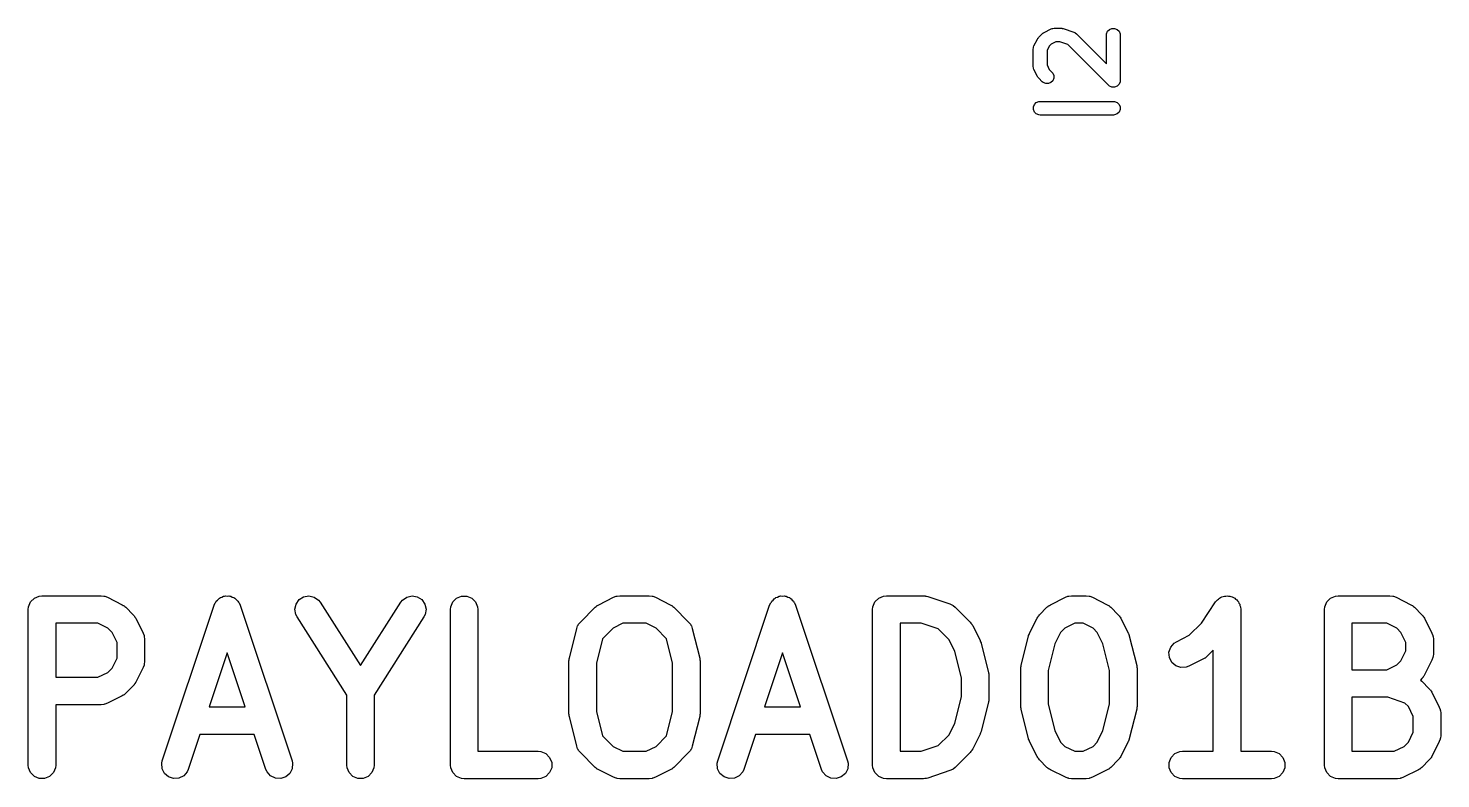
# Model space of a CAD drawing. Extents: x 0.39 to 2.95, y 0.26 to 2.19.
# Drawn here: x 1.649 to 2.257, y 1.461 to 1.784 of the extents above; entities that cross this region are included whole.
import ezdxf

# ---------------------------------------------------------------- set-up
doc = ezdxf.new("R2010")
doc.units = 0
doc.header["$MEASUREMENT"] = 0
doc.layers.add('BLACK', color=7, linetype='CONTINUOUS')

msp = doc.modelspace()

# ---------------------------------------------------------------- linework, layer by layer
at = {"layer": 'BLACK', "linetype": 'CONTINUOUS'}
for p, q in [((2.08375, 1.77997), (2.08525, 1.78147)), ((2.08525, 1.78147), (2.08548, 1.78165)), ((2.08548, 1.78165), (2.08553, 1.78171)), ((2.08553, 1.78171), (2.08562, 1.78177)), ((2.08562, 1.78177), (2.0857, 1.78184)), ((2.0857, 1.78184), (2.08577, 1.78187)), ((2.08577, 1.78187), (2.08602, 1.78202)), ((2.08602, 1.78202), (2.08902, 1.78352)), ((2.08902, 1.78352), (2.08956, 1.78373)), ((2.08956, 1.78373), (2.08967, 1.78374)), ((2.08967, 1.78374), (2.08977, 1.78378)), ((2.08977, 1.78378), (2.09034, 1.78383)), ((2.09034, 1.78383), (2.09334, 1.78383)), ((2.09334, 1.78383), (2.09363, 1.7838)), ((2.09363, 1.7838), (2.09371, 1.78381)), ((2.09371, 1.78381), (2.09381, 1.78379)), ((2.09381, 1.78379), (2.09392, 1.78378)), ((2.09392, 1.78378), (2.09399, 1.78375)), ((2.09399, 1.78375), (2.09427, 1.78368)), ((2.09427, 1.78368), (2.09877, 1.78218)), ((2.09877, 1.78218), (2.0993, 1.78195)), ((2.0993, 1.78195), (2.09938, 1.78188)), ((2.09938, 1.78188), (2.09948, 1.78184)), ((2.09948, 1.78184), (2.09993, 1.78147)), ((2.09993, 1.78147), (2.11289, 1.76851)), ((2.11289, 1.78088), (2.11294, 1.78146)), ((2.11289, 1.76851), (2.11289, 1.78088)), ((2.11294, 1.78146), (2.11338, 1.78252)), ((2.11338, 1.78252), (2.1142, 1.78334)), ((2.1142, 1.78334), (2.11526, 1.78378)), ((2.11526, 1.78378), (2.11641, 1.78378)), ((2.11641, 1.78378), (2.11748, 1.78334)), ((2.11748, 1.78334), (2.11829, 1.78252)), ((2.11829, 1.78252), (2.11873, 1.78146)), ((2.11873, 1.78146), (2.11879, 1.78088)), ((2.11879, 1.78088), (2.11879, 1.76138)), ((2.08139, 1.77488), (2.08145, 1.77546)), ((2.08139, 1.76738), (2.08139, 1.77488)), ((2.08145, 1.77546), (2.08149, 1.77556)), ((2.08149, 1.77566), (2.0817, 1.7762)), ((2.08149, 1.77556), (2.08149, 1.77566)), ((2.0817, 1.7762), (2.0832, 1.7792)), ((2.0832, 1.7792), (2.08336, 1.77945)), ((2.08336, 1.77945), (2.08339, 1.77952)), ((2.08339, 1.77952), (2.08345, 1.7796)), ((2.08345, 1.7796), (2.08351, 1.77969)), ((2.08351, 1.77969), (2.08357, 1.77974)), ((2.08357, 1.77974), (2.08375, 1.77997)), ((2.08827, 1.77613), (2.0873, 1.77418)), ((2.08909, 1.77695), (2.08827, 1.77613)), ((2.09104, 1.77793), (2.08909, 1.77695)), ((2.09286, 1.77793), (2.09104, 1.77793)), ((2.09625, 1.7768), (2.09286, 1.77793)), ((2.11375, 1.75929), (2.09625, 1.7768)), ((2.0873, 1.77418), (2.0873, 1.76808)), ((2.08145, 1.76681), (2.08139, 1.76738)), ((2.08149, 1.76671), (2.08145, 1.76681)), ((2.08149, 1.7666), (2.08149, 1.76671)), ((2.0817, 1.76606), (2.08149, 1.7666)), ((2.0832, 1.76306), (2.0817, 1.76606)), ((2.08336, 1.76281), (2.0832, 1.76306)), ((2.08339, 1.76274), (2.08336, 1.76281)), ((2.08345, 1.76266), (2.08339, 1.76274)), ((2.08351, 1.76257), (2.08345, 1.76266)), ((2.0873, 1.76808), (2.08827, 1.76613)), ((2.08827, 1.76613), (2.08943, 1.76497)), ((2.08943, 1.76497), (2.0898, 1.76452)), ((2.0898, 1.76452), (2.09024, 1.76346)), ((2.09024, 1.76346), (2.09024, 1.76231)), ((2.08357, 1.76252), (2.08351, 1.76257)), ((2.08375, 1.76229), (2.08357, 1.76252)), ((2.08525, 1.76079), (2.08375, 1.76229)), ((2.0857, 1.76043), (2.08525, 1.76079)), ((2.08677, 1.75999), (2.0857, 1.76043)), ((2.08792, 1.75999), (2.08677, 1.75999)), ((2.08898, 1.76043), (2.08792, 1.75999)), ((2.0898, 1.76124), (2.08898, 1.76043)), ((2.09024, 1.76231), (2.0898, 1.76124)), ((2.1142, 1.75893), (2.11375, 1.75929)), ((2.11495, 1.75862), (2.1142, 1.75893)), ((2.11526, 1.75849), (2.11495, 1.75862)), ((2.11641, 1.75849), (2.11526, 1.75849)), ((2.11526, 1.75849), (2.11526, 1.75849)), ((2.11748, 1.75893), (2.11641, 1.75849)), ((2.11829, 1.75974), (2.11748, 1.75893)), ((2.11873, 1.76081), (2.11829, 1.75974)), ((2.11879, 1.76138), (2.11873, 1.76081)), ((2.08145, 1.74996), (2.08189, 1.75102)), ((2.08189, 1.75102), (2.0827, 1.75184)), ((2.0827, 1.75184), (2.08377, 1.75228)), ((2.08377, 1.75228), (2.08434, 1.75234)), ((2.08434, 1.75234), (2.11584, 1.75234)), ((2.11584, 1.75234), (2.11641, 1.75228)), ((2.11641, 1.75228), (2.11748, 1.75184)), ((2.11748, 1.75184), (2.11829, 1.75102)), ((2.11829, 1.75102), (2.11873, 1.74996)), ((2.08145, 1.74881), (2.08145, 1.74996)), ((2.08189, 1.74774), (2.08145, 1.74881)), ((2.0827, 1.74693), (2.08189, 1.74774)), ((2.08377, 1.74649), (2.0827, 1.74693)), ((2.08434, 1.74643), (2.08377, 1.74649)), ((2.11584, 1.74643), (2.08434, 1.74643)), ((2.11641, 1.74649), (2.11584, 1.74643)), ((2.11748, 1.74693), (2.11641, 1.74649)), ((2.11829, 1.74774), (2.11748, 1.74693)), ((2.11873, 1.74881), (2.11829, 1.74774)), ((2.11873, 1.74996), (2.11873, 1.74881)), ((1.64992, 1.53686), (1.65155, 1.53849)), ((1.65155, 1.53849), (1.65368, 1.53937)), ((1.65368, 1.53937), (1.65483, 1.53949)), ((1.65483, 1.53949), (1.68033, 1.53949)), ((1.68033, 1.53949), (1.68148, 1.53937)), ((1.68148, 1.53937), (1.68168, 1.53929)), ((1.68168, 1.53929), (1.68189, 1.53928)), ((1.68189, 1.53928), (1.68297, 1.53886)), ((1.68297, 1.53886), (1.68934, 1.53568)), ((1.7304, 1.53769), (1.73089, 1.53825)), ((1.73089, 1.53825), (1.73127, 1.53843)), ((1.73127, 1.53843), (1.73158, 1.53871)), ((1.73158, 1.53871), (1.73229, 1.53895)), ((1.73229, 1.53895), (1.73295, 1.53928)), ((1.73295, 1.53928), (1.73337, 1.53931)), ((1.73337, 1.53931), (1.73377, 1.53944)), ((1.73377, 1.53944), (1.73451, 1.53939)), ((1.73451, 1.53939), (1.73525, 1.53944)), ((1.73525, 1.53944), (1.73565, 1.53931)), ((1.73565, 1.53931), (1.73607, 1.53928)), ((1.73607, 1.53928), (1.73673, 1.53895)), ((1.73673, 1.53895), (1.73743, 1.53871)), ((1.73743, 1.53871), (1.73775, 1.53843)), ((1.73775, 1.53843), (1.73813, 1.53825)), ((1.73813, 1.53825), (1.73862, 1.53769)), ((1.76416, 1.53596), (1.76549, 1.53785)), ((1.76549, 1.53785), (1.76743, 1.53909)), ((1.76743, 1.53909), (1.7697, 1.53948)), ((1.7697, 1.53948), (1.77195, 1.53898)), ((1.77195, 1.53898), (1.77384, 1.53766)), ((1.80992, 1.53766), (1.81181, 1.53898)), ((1.81181, 1.53898), (1.81406, 1.53948)), ((1.81406, 1.53948), (1.81632, 1.53909)), ((1.81632, 1.53909), (1.81827, 1.53785)), ((1.81827, 1.53785), (1.81959, 1.53596)), ((1.83159, 1.53686), (1.83322, 1.53849)), ((1.83322, 1.53849), (1.83534, 1.53937)), ((1.83534, 1.53937), (1.83765, 1.53937)), ((1.83765, 1.53937), (1.83978, 1.53849)), ((1.83978, 1.53849), (1.84141, 1.53686)), ((1.89441, 1.53568), (1.90078, 1.53886)), ((1.90078, 1.53886), (1.90187, 1.53928)), ((1.90187, 1.53928), (1.90208, 1.53929)), ((1.90208, 1.53929), (1.90227, 1.53937)), ((1.90227, 1.53937), (1.90343, 1.53949)), ((1.90343, 1.53949), (1.91617, 1.53949)), ((1.91617, 1.53949), (1.91733, 1.53937)), ((1.91733, 1.53937), (1.91752, 1.53929)), ((1.91752, 1.53929), (1.91773, 1.53928)), ((1.91773, 1.53928), (1.91882, 1.53886)), ((1.91882, 1.53886), (1.92519, 1.53568)), ((1.96944, 1.53769), (1.96992, 1.53825)), ((1.96992, 1.53825), (1.9703, 1.53843)), ((1.9703, 1.53843), (1.97062, 1.53871)), ((1.97062, 1.53871), (1.97132, 1.53895)), ((1.97132, 1.53895), (1.97198, 1.53928)), ((1.97198, 1.53928), (1.9724, 1.53931)), ((1.9724, 1.53931), (1.9728, 1.53944)), ((1.9728, 1.53944), (1.97354, 1.53939)), ((1.97354, 1.53939), (1.97428, 1.53944)), ((1.97428, 1.53944), (1.97468, 1.53931)), ((1.97468, 1.53931), (1.9751, 1.53928)), ((1.9751, 1.53928), (1.97576, 1.53895)), ((1.97576, 1.53895), (1.97647, 1.53871)), ((1.97647, 1.53871), (1.97679, 1.53843)), ((1.97679, 1.53843), (1.97716, 1.53825)), ((1.97716, 1.53825), (1.97765, 1.53769)), ((2.01325, 1.53686), (2.01488, 1.53849)), ((2.01488, 1.53849), (2.01701, 1.53937)), ((2.01701, 1.53937), (2.01816, 1.53949)), ((2.01816, 1.53949), (2.0341, 1.53949)), ((2.0341, 1.53949), (2.03468, 1.53943)), ((2.03468, 1.53943), (2.03484, 1.53944)), ((2.03484, 1.53944), (2.03504, 1.53939)), ((2.03504, 1.53939), (2.03525, 1.53937)), ((2.03525, 1.53937), (2.03539, 1.53931)), ((2.03539, 1.53931), (2.03596, 1.53918)), ((2.03596, 1.53918), (2.04553, 1.536)), ((2.08882, 1.53568), (2.0952, 1.53886)), ((2.0952, 1.53886), (2.09628, 1.53928)), ((2.09628, 1.53928), (2.09649, 1.53929)), ((2.09649, 1.53929), (2.09669, 1.53937)), ((2.09669, 1.53937), (2.09784, 1.53949)), ((2.09784, 1.53949), (2.10421, 1.53949)), ((2.10421, 1.53949), (2.10537, 1.53937)), ((2.10537, 1.53937), (2.10556, 1.53929)), ((2.10556, 1.53929), (2.10577, 1.53928)), ((2.10577, 1.53928), (2.10685, 1.53886)), ((2.10685, 1.53886), (2.11323, 1.53568)), ((2.15986, 1.53687), (2.16059, 1.53775)), ((2.16059, 1.53775), (2.16107, 1.53808)), ((2.16107, 1.53808), (2.16149, 1.53849)), ((2.16149, 1.53849), (2.16202, 1.53871)), ((2.16202, 1.53871), (2.1625, 1.53903)), ((2.1625, 1.53903), (2.16308, 1.53915)), ((2.16308, 1.53915), (2.16362, 1.53937)), ((2.16362, 1.53937), (2.16419, 1.53937)), ((2.16419, 1.53937), (2.16476, 1.53949)), ((2.16476, 1.53949), (2.16534, 1.53937)), ((2.16534, 1.53937), (2.16592, 1.53937)), ((2.16592, 1.53937), (2.16645, 1.53915)), ((2.16645, 1.53915), (2.16702, 1.53904)), ((2.16702, 1.53904), (2.16751, 1.53871)), ((2.16751, 1.53871), (2.16805, 1.53849)), ((2.16805, 1.53849), (2.16846, 1.53808)), ((2.16846, 1.53808), (2.16894, 1.53776)), ((2.16894, 1.53776), (2.16926, 1.53727)), ((2.20766, 1.53686), (2.20929, 1.53849)), ((2.20929, 1.53849), (2.21142, 1.53937)), ((2.21142, 1.53937), (2.21257, 1.53949)), ((2.21257, 1.53949), (2.23488, 1.53949)), ((2.23488, 1.53949), (2.23604, 1.53937)), ((2.23604, 1.53937), (2.23623, 1.53929)), ((2.23623, 1.53929), (2.23644, 1.53928)), ((2.23644, 1.53928), (2.23753, 1.53886)), ((2.23753, 1.53886), (2.2439, 1.53568)), ((1.64893, 1.53358), (1.64904, 1.53473)), ((1.64893, 1.46665), (1.64893, 1.53358)), ((1.64904, 1.53473), (1.64992, 1.53686)), ((1.68934, 1.53568), (1.68984, 1.53536)), ((1.68984, 1.53536), (1.68998, 1.5353)), ((1.68998, 1.5353), (1.69015, 1.53517)), ((1.69015, 1.53517), (1.69032, 1.53506)), ((1.69032, 1.53506), (1.69043, 1.53494)), ((1.69043, 1.53494), (1.69088, 1.53457)), ((1.69088, 1.53457), (1.69407, 1.53138)), ((1.7066, 1.46852), (1.72891, 1.53545)), ((1.72891, 1.53545), (1.72938, 1.53651)), ((1.72938, 1.53651), (1.72966, 1.53682)), ((1.72966, 1.53682), (1.72984, 1.5372)), ((1.72984, 1.5372), (1.7304, 1.53769)), ((1.73862, 1.53769), (1.73917, 1.5372)), ((1.73917, 1.5372), (1.73936, 1.53682)), ((1.73936, 1.53682), (1.73964, 1.53651)), ((1.73964, 1.53651), (1.74011, 1.53545)), ((1.74011, 1.53545), (1.76242, 1.46852)), ((1.76366, 1.53371), (1.76416, 1.53596)), ((1.76406, 1.53144), (1.76366, 1.53371)), ((1.77384, 1.53766), (1.77455, 1.53675)), ((1.77455, 1.53675), (1.79188, 1.50952)), ((1.79188, 1.50952), (1.8092, 1.53675)), ((1.8092, 1.53675), (1.80992, 1.53766)), ((1.81959, 1.53596), (1.82009, 1.53371)), ((1.82009, 1.53371), (1.81969, 1.53144)), ((1.83059, 1.53358), (1.8307, 1.53473)), ((1.83059, 1.46665), (1.83059, 1.53358)), ((1.8307, 1.53473), (1.83159, 1.53686)), ((1.84141, 1.53686), (1.84229, 1.53473)), ((1.84229, 1.53473), (1.8424, 1.53358)), ((1.8424, 1.53358), (1.8424, 1.47256)), ((1.8865, 1.5282), (1.89288, 1.53457)), ((1.89288, 1.53457), (1.89333, 1.53494)), ((1.89333, 1.53494), (1.89343, 1.53506)), ((1.89343, 1.53506), (1.89361, 1.53517)), ((1.89361, 1.53517), (1.89377, 1.5353)), ((1.89377, 1.5353), (1.89391, 1.53536)), ((1.89391, 1.53536), (1.89441, 1.53568)), ((1.92519, 1.53568), (1.92569, 1.53536)), ((1.92569, 1.53536), (1.92583, 1.5353)), ((1.92583, 1.5353), (1.92599, 1.53517)), ((1.92599, 1.53517), (1.92617, 1.53506)), ((1.92617, 1.53506), (1.92627, 1.53494)), ((1.92627, 1.53494), (1.92672, 1.53457)), ((1.92672, 1.53457), (1.9331, 1.5282)), ((1.94563, 1.46852), (1.96794, 1.53545)), ((1.96794, 1.53545), (1.96841, 1.53651)), ((1.96841, 1.53651), (1.96869, 1.53682)), ((1.96869, 1.53682), (1.96888, 1.5372)), ((1.96888, 1.5372), (1.96944, 1.53769)), ((1.97765, 1.53769), (1.97821, 1.5372)), ((1.97821, 1.5372), (1.9784, 1.53682)), ((1.9784, 1.53682), (1.97867, 1.53651)), ((1.97867, 1.53651), (1.97914, 1.53545)), ((1.97914, 1.53545), (2.00145, 1.46852)), ((2.01226, 1.53358), (2.01237, 1.53473)), ((2.01226, 1.46665), (2.01226, 1.53358)), ((2.01237, 1.53473), (2.01325, 1.53686)), ((2.04553, 1.536), (2.04658, 1.53552)), ((2.04658, 1.53552), (2.04674, 1.53538)), ((2.04674, 1.53538), (2.04694, 1.5353)), ((2.04694, 1.5353), (2.04783, 1.53457)), ((2.04783, 1.53457), (2.05421, 1.5282)), ((2.0841, 1.53138), (2.08729, 1.53457)), ((2.08729, 1.53457), (2.08774, 1.53494)), ((2.08774, 1.53494), (2.08784, 1.53506)), ((2.08784, 1.53506), (2.08802, 1.53517)), ((2.08802, 1.53517), (2.08818, 1.5353)), ((2.08818, 1.5353), (2.08833, 1.53536)), ((2.08833, 1.53536), (2.08882, 1.53568)), ((2.11323, 1.53568), (2.11372, 1.53536)), ((2.11372, 1.53536), (2.11387, 1.5353)), ((2.11387, 1.5353), (2.11403, 1.53517)), ((2.11403, 1.53517), (2.11421, 1.53506)), ((2.11421, 1.53506), (2.11431, 1.53494)), ((2.11431, 1.53494), (2.11476, 1.53457)), ((2.11476, 1.53457), (2.11795, 1.53138)), ((2.1538, 1.52778), (2.15985, 1.53686)), ((2.15985, 1.53686), (2.15986, 1.53686)), ((2.15986, 1.53686), (2.15986, 1.53687)), ((2.15986, 1.53686), (2.15986, 1.53686)), ((2.16926, 1.53727), (2.16968, 1.53686)), ((2.16968, 1.53686), (2.1699, 1.53633)), ((2.1699, 1.53633), (2.17022, 1.53585)), ((2.17022, 1.53585), (2.17034, 1.53527)), ((2.17034, 1.53527), (2.17056, 1.53473)), ((2.17056, 1.53473), (2.17067, 1.53359)), ((2.17067, 1.53359), (2.17067, 1.53359)), ((2.17067, 1.53359), (2.17067, 1.53358)), ((2.17067, 1.53358), (2.17067, 1.53358)), ((2.17067, 1.53358), (2.17067, 1.47256)), ((2.20667, 1.53358), (2.20678, 1.53473)), ((2.20667, 1.46665), (2.20667, 1.53358)), ((2.20678, 1.53473), (2.20766, 1.53686)), ((2.2439, 1.53568), (2.2444, 1.53536)), ((2.2444, 1.53536), (2.24454, 1.5353)), ((2.24454, 1.5353), (2.2447, 1.53517)), ((2.2447, 1.53517), (2.24488, 1.53506)), ((2.24488, 1.53506), (2.24498, 1.53494)), ((2.24498, 1.53494), (2.24543, 1.53457)), ((2.24543, 1.53457), (2.24862, 1.53138)), ((1.67893, 1.52768), (1.66074, 1.52768)), ((1.66074, 1.52768), (1.66074, 1.50443)), ((1.6832, 1.52554), (1.67893, 1.52768)), ((1.69407, 1.53138), (1.69444, 1.53093)), ((1.69444, 1.53093), (1.69456, 1.53083)), ((1.69456, 1.53083), (1.69467, 1.53065)), ((1.69467, 1.53065), (1.6948, 1.53049)), ((1.6948, 1.53049), (1.69486, 1.53034)), ((1.69486, 1.53034), (1.69517, 1.52985)), ((1.69517, 1.52985), (1.69836, 1.52347)), ((1.76459, 1.53041), (1.76406, 1.53144)), ((1.78597, 1.4968), (1.76459, 1.53041)), ((1.81917, 1.53041), (1.79778, 1.4968)), ((1.81969, 1.53144), (1.81917, 1.53041)), ((1.88495, 1.52545), (1.88534, 1.52654)), ((1.88534, 1.52654), (1.8856, 1.52689)), ((1.8856, 1.52689), (1.88577, 1.5273)), ((1.88577, 1.5273), (1.8865, 1.5282)), ((1.90482, 1.52768), (1.90055, 1.52554)), ((1.91478, 1.52768), (1.90482, 1.52768)), ((1.91905, 1.52554), (1.91478, 1.52768)), ((1.9331, 1.5282), (1.93383, 1.5273)), ((1.93383, 1.5273), (1.934, 1.52689)), ((1.934, 1.52689), (1.93426, 1.52654)), ((1.93426, 1.52654), (1.93465, 1.52545)), ((2.03314, 1.52768), (2.02407, 1.52768)), ((2.02407, 1.52768), (2.02407, 1.47256)), ((2.04047, 1.52523), (2.03314, 1.52768)), ((2.05421, 1.5282), (2.05458, 1.52774)), ((2.05458, 1.52774), (2.0547, 1.52764)), ((2.0547, 1.52764), (2.05481, 1.52746)), ((2.05481, 1.52746), (2.05494, 1.5273)), ((2.05494, 1.5273), (2.055, 1.52716)), ((2.055, 1.52716), (2.05531, 1.52666)), ((2.05531, 1.52666), (2.0585, 1.52029)), ((2.07981, 1.52347), (2.083, 1.52985)), ((2.083, 1.52985), (2.08331, 1.53034)), ((2.08331, 1.53034), (2.08337, 1.53049)), ((2.08337, 1.53049), (2.0835, 1.53065)), ((2.0835, 1.53065), (2.08361, 1.53083)), ((2.08361, 1.53083), (2.08373, 1.53093)), ((2.08373, 1.53093), (2.0841, 1.53138)), ((2.09923, 1.52768), (2.09496, 1.52554)), ((2.10282, 1.52768), (2.09923, 1.52768)), ((2.10709, 1.52554), (2.10282, 1.52768)), ((2.11795, 1.53138), (2.11832, 1.53093)), ((2.11832, 1.53093), (2.11844, 1.53083)), ((2.11844, 1.53083), (2.11855, 1.53065)), ((2.11855, 1.53065), (2.11868, 1.53049)), ((2.11868, 1.53049), (2.11874, 1.53034)), ((2.11874, 1.53034), (2.11906, 1.52985)), ((2.11906, 1.52985), (2.12224, 1.52347)), ((2.14852, 1.5225), (2.1538, 1.52778)), ((2.23349, 1.52768), (2.21848, 1.52768)), ((2.21848, 1.52768), (2.21848, 1.50762)), ((2.23776, 1.52554), (2.23349, 1.52768)), ((2.24862, 1.53138), (2.24899, 1.53093)), ((2.24899, 1.53093), (2.24911, 1.53083)), ((2.24911, 1.53083), (2.24922, 1.53065)), ((2.24922, 1.53065), (2.24936, 1.53049)), ((2.24936, 1.53049), (2.24942, 1.53034)), ((2.24942, 1.53034), (2.24973, 1.52985)), ((2.24973, 1.52985), (2.25291, 1.52347)), ((1.68504, 1.52371), (1.6832, 1.52554)), ((1.68717, 1.51944), (1.68504, 1.52371)), ((1.69836, 1.52347), (1.69877, 1.52239)), ((1.69877, 1.52239), (1.69879, 1.52218)), ((1.69879, 1.52218), (1.69887, 1.52198)), ((1.69887, 1.52198), (1.69898, 1.52083)), ((1.69898, 1.52083), (1.69898, 1.51127)), ((1.88176, 1.5127), (1.88495, 1.52545)), ((1.89601, 1.521), (1.8934, 1.51054)), ((1.90055, 1.52554), (1.89601, 1.521)), ((1.92359, 1.521), (1.91905, 1.52554)), ((1.9262, 1.51054), (1.92359, 1.521)), ((1.93465, 1.52545), (1.93784, 1.5127)), ((2.04518, 1.52052), (2.04047, 1.52523)), ((2.04765, 1.51558), (2.04518, 1.52052)), ((2.0585, 1.52029), (2.05853, 1.5202)), ((2.05853, 1.5202), (2.05856, 1.52017)), ((2.05856, 1.52017), (2.05873, 1.51968)), ((2.05873, 1.51968), (2.05892, 1.5192)), ((2.07617, 1.50952), (2.07936, 1.52226)), ((2.07936, 1.52226), (2.07939, 1.52235)), ((2.07939, 1.52239), (2.07958, 1.52287)), ((2.07939, 1.52235), (2.07939, 1.52239)), ((2.07958, 1.52287), (2.07975, 1.52335)), ((2.07975, 1.52335), (2.07978, 1.52339)), ((2.07978, 1.52339), (2.07981, 1.52347)), ((2.09313, 1.52371), (2.09066, 1.51877)), ((2.09496, 1.52554), (2.09313, 1.52371)), ((2.10892, 1.52371), (2.10709, 1.52554)), ((2.11139, 1.51877), (2.10892, 1.52371)), ((2.12224, 1.52347), (2.12228, 1.52339)), ((2.12228, 1.52339), (2.1223, 1.52335)), ((2.1223, 1.52335), (2.12247, 1.52287)), ((2.12247, 1.52287), (2.12266, 1.52239)), ((2.12266, 1.52239), (2.12266, 1.52235)), ((2.12266, 1.52235), (2.12269, 1.52226)), ((2.12269, 1.52226), (2.12588, 1.50952)), ((2.14202, 1.51912), (2.143, 1.51974)), ((2.143, 1.51974), (2.14852, 1.5225)), ((2.23959, 1.52371), (2.23776, 1.52554)), ((2.24173, 1.51944), (2.23959, 1.52371)), ((2.25291, 1.52347), (2.25333, 1.52239)), ((2.25333, 1.52239), (2.25334, 1.52218)), ((2.25334, 1.52218), (2.25342, 1.52198)), ((2.25342, 1.52198), (2.25354, 1.52083)), ((2.25354, 1.52083), (2.25354, 1.51446)), ((1.68717, 1.51266), (1.68717, 1.51944)), ((1.73451, 1.51491), (1.72677, 1.49168)), ((1.74225, 1.49168), (1.73451, 1.51491)), ((1.97354, 1.51491), (1.9658, 1.49168)), ((1.98128, 1.49168), (1.97354, 1.51491)), ((2.0505, 1.50417), (2.04765, 1.51558)), ((2.05892, 1.5192), (2.05892, 1.51916)), ((2.05892, 1.51916), (2.05895, 1.51908)), ((2.05895, 1.51908), (2.06214, 1.50633)), ((2.09066, 1.51877), (2.08781, 1.50736)), ((2.11424, 1.50736), (2.11139, 1.51877)), ((2.13979, 1.5152), (2.14052, 1.51738)), ((2.13995, 1.5129), (2.13979, 1.5152)), ((2.14052, 1.51738), (2.14202, 1.51912)), ((2.1562, 1.51347), (2.15574, 1.5131)), ((2.15886, 1.51614), (2.1562, 1.51347)), ((2.15886, 1.47256), (2.15886, 1.51614)), ((2.23959, 1.51158), (2.24173, 1.51585)), ((2.24173, 1.51585), (2.24173, 1.51944)), ((2.25354, 1.51446), (2.25342, 1.51331)), ((1.6832, 1.50656), (1.68504, 1.50839)), ((1.68504, 1.50839), (1.68717, 1.51266)), ((1.69836, 1.50863), (1.69517, 1.50226)), ((1.69877, 1.50971), (1.69836, 1.50863)), ((1.69879, 1.50992), (1.69877, 1.50971)), ((1.69887, 1.51012), (1.69879, 1.50992)), ((1.69898, 1.51127), (1.69887, 1.51012)), ((1.88158, 1.51127), (1.8816, 1.51147)), ((1.88158, 1.48896), (1.88158, 1.51127)), ((1.88159, 1.51156), (1.88166, 1.51199)), ((1.8816, 1.51147), (1.88159, 1.51156)), ((1.88166, 1.51199), (1.8817, 1.51242)), ((1.8817, 1.51242), (1.88173, 1.5125)), ((1.88173, 1.5125), (1.88176, 1.5127)), ((1.8934, 1.51054), (1.8934, 1.48969)), ((1.9262, 1.48969), (1.9262, 1.51054)), ((1.93784, 1.5127), (1.93787, 1.5125)), ((1.93787, 1.5125), (1.9379, 1.51242)), ((1.9379, 1.51242), (1.93794, 1.51199)), ((1.93794, 1.51199), (1.93801, 1.51156)), ((1.93801, 1.51156), (1.938, 1.51147)), ((1.938, 1.51147), (1.93802, 1.51127)), ((1.93802, 1.51127), (1.93802, 1.48896)), ((2.076, 1.50808), (2.07602, 1.50828)), ((2.076, 1.49215), (2.076, 1.50808)), ((2.07601, 1.50837), (2.07607, 1.5088)), ((2.07602, 1.50828), (2.07601, 1.50837)), ((2.07607, 1.5088), (2.07611, 1.50924)), ((2.07611, 1.50924), (2.07614, 1.50932)), ((2.07614, 1.50932), (2.07617, 1.50952)), ((2.08781, 1.50736), (2.08781, 1.49288)), ((2.11424, 1.49288), (2.11424, 1.50736)), ((2.12588, 1.50952), (2.12591, 1.50932)), ((2.12591, 1.50932), (2.12594, 1.50924)), ((2.12594, 1.50924), (2.12598, 1.5088)), ((2.12598, 1.5088), (2.12605, 1.50837)), ((2.12605, 1.50837), (2.12603, 1.50828)), ((2.12603, 1.50828), (2.12605, 1.50808)), ((2.12605, 1.50808), (2.12605, 1.49215)), ((2.14098, 1.51084), (2.13995, 1.5129)), ((2.14272, 1.50933), (2.14098, 1.51084)), ((2.14491, 1.5086), (2.14272, 1.50933)), ((2.14721, 1.50876), (2.14491, 1.5086)), ((2.14829, 1.50918), (2.14721, 1.50876)), ((2.15466, 1.51236), (2.14829, 1.50918)), ((2.15516, 1.51268), (2.15466, 1.51236)), ((2.1553, 1.51273), (2.15516, 1.51268)), ((2.15546, 1.51287), (2.1553, 1.51273)), ((2.15564, 1.51298), (2.15546, 1.51287)), ((2.15574, 1.5131), (2.15564, 1.51298)), ((2.21848, 1.50762), (2.23349, 1.50762)), ((2.23349, 1.50762), (2.23776, 1.50975)), ((2.23776, 1.50975), (2.23959, 1.51158)), ((2.25291, 1.51182), (2.24973, 1.50544)), ((2.25333, 1.5129), (2.25291, 1.51182)), ((2.25334, 1.51311), (2.25333, 1.5129)), ((2.25342, 1.51331), (2.25334, 1.51311)), ((1.66074, 1.50443), (1.67893, 1.50443)), ((1.67893, 1.50443), (1.6832, 1.50656)), ((1.69456, 1.50128), (1.69444, 1.50117)), ((1.69467, 1.50145), (1.69456, 1.50128)), ((1.6948, 1.50162), (1.69467, 1.50145)), ((1.69486, 1.50176), (1.6948, 1.50162)), ((1.69517, 1.50226), (1.69486, 1.50176)), ((2.0505, 1.49606), (2.0505, 1.50417)), ((2.06214, 1.50633), (2.06217, 1.50613)), ((2.06217, 1.50613), (2.0622, 1.50605)), ((2.0622, 1.50605), (2.06224, 1.50561)), ((2.06224, 1.50561), (2.06231, 1.50518)), ((2.06231, 1.50518), (2.06229, 1.5051)), ((2.06229, 1.5051), (2.06231, 1.5049)), ((2.06231, 1.5049), (2.06231, 1.49534)), ((2.24862, 1.50391), (2.24796, 1.50324)), ((2.24796, 1.50324), (2.24862, 1.5027)), ((2.24899, 1.50436), (2.24862, 1.50391)), ((2.24862, 1.5027), (2.25181, 1.49951)), ((2.24911, 1.50446), (2.24899, 1.50436)), ((2.24922, 1.50464), (2.24911, 1.50446)), ((2.24936, 1.5048), (2.24922, 1.50464)), ((2.24942, 1.50495), (2.24936, 1.5048)), ((2.24973, 1.50544), (2.24942, 1.50495)), ((1.68934, 1.49643), (1.68297, 1.49324)), ((1.68984, 1.49674), (1.68934, 1.49643)), ((1.68998, 1.4968), (1.68984, 1.49674)), ((1.69015, 1.49693), (1.68998, 1.4968)), ((1.69032, 1.49704), (1.69015, 1.49693)), ((1.69043, 1.49716), (1.69032, 1.49704)), ((1.69088, 1.49753), (1.69043, 1.49716)), ((1.69407, 1.50072), (1.69088, 1.49753)), ((1.69444, 1.50117), (1.69407, 1.50072)), ((1.78597, 1.46665), (1.78597, 1.4968)), ((1.79778, 1.4968), (1.79778, 1.46665)), ((2.04765, 1.48465), (2.0505, 1.49606)), ((2.06231, 1.49534), (2.06229, 1.49513)), ((2.23393, 1.4958), (2.21848, 1.4958)), ((2.21848, 1.4958), (2.21848, 1.47256)), ((2.24126, 1.49336), (2.23393, 1.4958)), ((2.25181, 1.49951), (2.25218, 1.49906)), ((2.25218, 1.49906), (2.2523, 1.49896)), ((2.2523, 1.49896), (2.25241, 1.49878)), ((2.25241, 1.49878), (2.25254, 1.49862)), ((2.25254, 1.49862), (2.2526, 1.49847)), ((2.2526, 1.49847), (2.25291, 1.49798)), ((2.25291, 1.49798), (2.2561, 1.4916)), ((1.68033, 1.49262), (1.66074, 1.49262)), ((1.66074, 1.49262), (1.66074, 1.46665)), ((1.68148, 1.49273), (1.68033, 1.49262)), ((1.68168, 1.49281), (1.68148, 1.49273)), ((1.68189, 1.49283), (1.68168, 1.49281)), ((1.68297, 1.49324), (1.68189, 1.49283)), ((1.72677, 1.49168), (1.74225, 1.49168)), ((1.8934, 1.48969), (1.89601, 1.47923)), ((1.92359, 1.47923), (1.9262, 1.48969)), ((1.9658, 1.49168), (1.98128, 1.49168)), ((2.06214, 1.4939), (2.05895, 1.48115)), ((2.06217, 1.4941), (2.06214, 1.4939)), ((2.0622, 1.49418), (2.06217, 1.4941)), ((2.06224, 1.49462), (2.0622, 1.49418)), ((2.06231, 1.49505), (2.06224, 1.49462)), ((2.06229, 1.49513), (2.06231, 1.49505)), ((2.07602, 1.49195), (2.076, 1.49215)), ((2.07601, 1.49186), (2.07602, 1.49195)), ((2.07607, 1.49143), (2.07601, 1.49186)), ((2.07611, 1.491), (2.07607, 1.49143)), ((2.07614, 1.49092), (2.07611, 1.491)), ((2.07617, 1.49072), (2.07614, 1.49092)), ((2.07936, 1.47797), (2.07617, 1.49072)), ((2.08781, 1.49288), (2.09066, 1.48146)), ((2.11139, 1.48146), (2.11424, 1.49288)), ((2.12588, 1.49072), (2.12269, 1.47797)), ((2.12591, 1.49092), (2.12588, 1.49072)), ((2.12594, 1.491), (2.12591, 1.49092)), ((2.12598, 1.49143), (2.12594, 1.491)), ((2.12605, 1.49186), (2.12598, 1.49143)), ((2.12605, 1.49215), (2.12603, 1.49195)), ((2.12603, 1.49195), (2.12605, 1.49186)), ((2.24278, 1.49184), (2.24126, 1.49336)), ((2.24491, 1.48757), (2.24278, 1.49184)), ((2.2561, 1.4916), (2.25652, 1.49052)), ((2.25652, 1.49052), (2.25653, 1.49031)), ((2.25653, 1.49031), (2.25661, 1.49011)), ((2.25661, 1.49011), (2.25673, 1.48896)), ((1.8816, 1.48876), (1.88158, 1.48896)), ((1.88159, 1.48867), (1.8816, 1.48876)), ((1.88166, 1.48824), (1.88159, 1.48867)), ((1.8817, 1.48781), (1.88166, 1.48824)), ((1.88173, 1.48773), (1.8817, 1.48781)), ((1.88176, 1.48753), (1.88173, 1.48773)), ((1.88495, 1.47478), (1.88176, 1.48753)), ((1.93784, 1.48753), (1.93465, 1.47478)), ((1.93787, 1.48773), (1.93784, 1.48753)), ((1.9379, 1.48781), (1.93787, 1.48773)), ((1.93794, 1.48824), (1.9379, 1.48781)), ((1.93801, 1.48867), (1.93794, 1.48824)), ((1.93802, 1.48896), (1.938, 1.48876)), ((1.938, 1.48876), (1.93801, 1.48867)), ((2.04518, 1.47971), (2.04765, 1.48465)), ((2.24491, 1.48079), (2.24491, 1.48757)), ((2.25673, 1.48896), (2.25673, 1.4794)), ((1.72283, 1.47987), (1.7178, 1.46478)), ((1.74619, 1.47987), (1.72283, 1.47987)), ((1.75122, 1.46478), (1.74619, 1.47987)), ((1.89601, 1.47923), (1.90055, 1.47469)), ((1.91905, 1.47469), (1.92359, 1.47923)), ((1.96186, 1.47987), (1.95683, 1.46478)), ((1.98522, 1.47987), (1.96186, 1.47987)), ((1.99025, 1.46478), (1.98522, 1.47987)), ((2.04047, 1.475), (2.04518, 1.47971)), ((2.0585, 1.47995), (2.05531, 1.47357)), ((2.05853, 1.48003), (2.0585, 1.47995)), ((2.05856, 1.48006), (2.05853, 1.48003)), ((2.05873, 1.48055), (2.05856, 1.48006)), ((2.05892, 1.48103), (2.05873, 1.48055)), ((2.05895, 1.48115), (2.05892, 1.48107)), ((2.05892, 1.48107), (2.05892, 1.48103)), ((2.07939, 1.47788), (2.07936, 1.47797)), ((2.07939, 1.47784), (2.07939, 1.47788)), ((2.07958, 1.47736), (2.07939, 1.47784)), ((2.07975, 1.47688), (2.07958, 1.47736)), ((2.09066, 1.48146), (2.09313, 1.47652)), ((2.10892, 1.47652), (2.11139, 1.48146)), ((2.12247, 1.47736), (2.1223, 1.47688)), ((2.12266, 1.47784), (2.12247, 1.47736)), ((2.12269, 1.47797), (2.12266, 1.47788)), ((2.12266, 1.47788), (2.12266, 1.47784)), ((2.24278, 1.47652), (2.24491, 1.48079)), ((2.25652, 1.47784), (2.2561, 1.47676)), ((2.25653, 1.47805), (2.25652, 1.47784)), ((2.25661, 1.47825), (2.25653, 1.47805)), ((2.25673, 1.4794), (2.25661, 1.47825)), ((1.8424, 1.47256), (1.86837, 1.47256)), ((1.86837, 1.47256), (1.86952, 1.47244)), ((1.86952, 1.47244), (1.87165, 1.47156)), ((1.87165, 1.47156), (1.87328, 1.46993)), ((1.88534, 1.47369), (1.88495, 1.47478)), ((1.8856, 1.47334), (1.88534, 1.47369)), ((1.88577, 1.47293), (1.8856, 1.47334)), ((1.8865, 1.47204), (1.88577, 1.47293)), ((1.89288, 1.46566), (1.8865, 1.47204)), ((1.90055, 1.47469), (1.90482, 1.47256)), ((1.90482, 1.47256), (1.91478, 1.47256)), ((1.91478, 1.47256), (1.91905, 1.47469)), ((1.9331, 1.47204), (1.92672, 1.46566)), ((1.93383, 1.47293), (1.9331, 1.47204)), ((1.934, 1.47334), (1.93383, 1.47293)), ((1.93426, 1.47369), (1.934, 1.47334)), ((1.93465, 1.47478), (1.93426, 1.47369)), ((2.02407, 1.47256), (2.03314, 1.47256)), ((2.03314, 1.47256), (2.04047, 1.475)), ((2.05421, 1.47204), (2.04783, 1.46566)), ((2.05458, 1.47249), (2.05421, 1.47204)), ((2.0547, 1.47259), (2.05458, 1.47249)), ((2.05481, 1.47277), (2.0547, 1.47259)), ((2.05494, 1.47293), (2.05481, 1.47277)), ((2.055, 1.47308), (2.05494, 1.47293)), ((2.05531, 1.47357), (2.055, 1.47308)), ((2.07978, 1.47684), (2.07975, 1.47688)), ((2.07981, 1.47676), (2.07978, 1.47684)), ((2.083, 1.47038), (2.07981, 1.47676)), ((2.09313, 1.47652), (2.09496, 1.47469)), ((2.09496, 1.47469), (2.09923, 1.47256)), ((2.09923, 1.47256), (2.10282, 1.47256)), ((2.10282, 1.47256), (2.10709, 1.47469)), ((2.10709, 1.47469), (2.10892, 1.47652)), ((2.12224, 1.47676), (2.11906, 1.47038)), ((2.12228, 1.47684), (2.12224, 1.47676)), ((2.1223, 1.47688), (2.12228, 1.47684)), ((2.14074, 1.46993), (2.14236, 1.47156)), ((2.14236, 1.47156), (2.14449, 1.47244)), ((2.14449, 1.47244), (2.14565, 1.47256)), ((2.14565, 1.47256), (2.15886, 1.47256)), ((2.17067, 1.47256), (2.18389, 1.47256)), ((2.18389, 1.47256), (2.18504, 1.47244)), ((2.18504, 1.47244), (2.18717, 1.47156)), ((2.18717, 1.47156), (2.1888, 1.46993)), ((2.21848, 1.47256), (2.23668, 1.47256)), ((2.23668, 1.47256), (2.24095, 1.47469)), ((2.24095, 1.47469), (2.24278, 1.47652)), ((2.2561, 1.47676), (2.25291, 1.47038)), ((1.64904, 1.4655), (1.64893, 1.46665)), ((1.64992, 1.46337), (1.64904, 1.4655)), ((1.66062, 1.4655), (1.65974, 1.46337)), ((1.66074, 1.46665), (1.66062, 1.4655)), ((1.70634, 1.46739), (1.7066, 1.46852)), ((1.7065, 1.46509), (1.70634, 1.46739)), ((1.70753, 1.46303), (1.7065, 1.46509)), ((1.76252, 1.46509), (1.76148, 1.46303)), ((1.76242, 1.46852), (1.76268, 1.46739)), ((1.76268, 1.46739), (1.76252, 1.46509)), ((1.78609, 1.4655), (1.78597, 1.46665)), ((1.78697, 1.46337), (1.78609, 1.4655)), ((1.79767, 1.4655), (1.79679, 1.46337)), ((1.79778, 1.46665), (1.79767, 1.4655)), ((1.8307, 1.4655), (1.83059, 1.46665)), ((1.83159, 1.46337), (1.8307, 1.4655)), ((1.87328, 1.46993), (1.87416, 1.4678)), ((1.87416, 1.4655), (1.87328, 1.46337)), ((1.87416, 1.4678), (1.87416, 1.4655)), ((1.89333, 1.46529), (1.89288, 1.46566)), ((1.89343, 1.46517), (1.89333, 1.46529)), ((1.89361, 1.46506), (1.89343, 1.46517)), ((1.89377, 1.46493), (1.89361, 1.46506)), ((1.89391, 1.46487), (1.89377, 1.46493)), ((1.89441, 1.46456), (1.89391, 1.46487)), ((1.92569, 1.46487), (1.92519, 1.46456)), ((1.92583, 1.46493), (1.92569, 1.46487)), ((1.92599, 1.46506), (1.92583, 1.46493)), ((1.92617, 1.46517), (1.92599, 1.46506)), ((1.92627, 1.46529), (1.92617, 1.46517)), ((1.92672, 1.46566), (1.92627, 1.46529)), ((1.94537, 1.46739), (1.94563, 1.46852)), ((1.94554, 1.46509), (1.94537, 1.46739)), ((1.94657, 1.46303), (1.94554, 1.46509)), ((2.00155, 1.46509), (2.00052, 1.46303)), ((2.00145, 1.46852), (2.00171, 1.46739)), ((2.00171, 1.46739), (2.00155, 1.46509)), ((2.01237, 1.4655), (2.01226, 1.46665)), ((2.01325, 1.46337), (2.01237, 1.4655)), ((2.04674, 1.46485), (2.04658, 1.46471)), ((2.04694, 1.46493), (2.04674, 1.46485)), ((2.04783, 1.46566), (2.04694, 1.46493)), ((2.08331, 1.46989), (2.083, 1.47038)), ((2.08337, 1.46974), (2.08331, 1.46989)), ((2.0835, 1.46958), (2.08337, 1.46974)), ((2.08361, 1.4694), (2.0835, 1.46958)), ((2.08373, 1.4693), (2.08361, 1.4694)), ((2.0841, 1.46885), (2.08373, 1.4693)), ((2.08729, 1.46566), (2.0841, 1.46885)), ((2.08774, 1.46529), (2.08729, 1.46566)), ((2.08784, 1.46517), (2.08774, 1.46529)), ((2.08802, 1.46506), (2.08784, 1.46517)), ((2.08818, 1.46493), (2.08802, 1.46506)), ((2.08833, 1.46487), (2.08818, 1.46493)), ((2.08882, 1.46456), (2.08833, 1.46487)), ((2.11372, 1.46487), (2.11323, 1.46456)), ((2.11387, 1.46493), (2.11372, 1.46487)), ((2.11403, 1.46506), (2.11387, 1.46493)), ((2.11421, 1.46517), (2.11403, 1.46506)), ((2.11431, 1.46529), (2.11421, 1.46517)), ((2.11476, 1.46566), (2.11431, 1.46529)), ((2.11795, 1.46885), (2.11476, 1.46566)), ((2.11832, 1.4693), (2.11795, 1.46885)), ((2.11844, 1.4694), (2.11832, 1.4693)), ((2.11855, 1.46958), (2.11844, 1.4694)), ((2.11868, 1.46974), (2.11855, 1.46958)), ((2.11874, 1.46989), (2.11868, 1.46974)), ((2.11906, 1.47038), (2.11874, 1.46989)), ((2.13985, 1.4678), (2.14074, 1.46993)), ((2.13985, 1.4655), (2.13985, 1.4678)), ((2.14074, 1.46337), (2.13985, 1.4655)), ((2.1888, 1.46993), (2.18968, 1.4678)), ((2.18968, 1.4655), (2.1888, 1.46337)), ((2.18968, 1.4678), (2.18968, 1.4655)), ((2.20678, 1.4655), (2.20667, 1.46665)), ((2.20766, 1.46337), (2.20678, 1.4655)), ((2.24758, 1.46487), (2.24709, 1.46456)), ((2.24773, 1.46493), (2.24758, 1.46487)), ((2.24789, 1.46506), (2.24773, 1.46493)), ((2.24807, 1.46517), (2.24789, 1.46506)), ((2.24817, 1.46529), (2.24807, 1.46517)), ((2.24862, 1.46566), (2.24817, 1.46529)), ((2.25181, 1.46885), (2.24862, 1.46566)), ((2.25218, 1.4693), (2.25181, 1.46885)), ((2.2523, 1.4694), (2.25218, 1.4693)), ((2.25241, 1.46958), (2.2523, 1.4694)), ((2.25254, 1.46974), (2.25241, 1.46958)), ((2.2526, 1.46989), (2.25254, 1.46974)), ((2.25291, 1.47038), (2.2526, 1.46989)), ((1.65155, 1.46174), (1.64992, 1.46337)), ((1.65368, 1.46086), (1.65155, 1.46174)), ((1.65598, 1.46086), (1.65368, 1.46086)), ((1.65811, 1.46174), (1.65598, 1.46086)), ((1.65974, 1.46337), (1.65811, 1.46174)), ((1.70928, 1.46152), (1.70753, 1.46303)), ((1.71146, 1.46079), (1.70928, 1.46152)), ((1.71376, 1.46096), (1.71146, 1.46079)), ((1.71582, 1.46199), (1.71376, 1.46096)), ((1.71733, 1.46373), (1.71582, 1.46199)), ((1.7178, 1.46478), (1.71733, 1.46373)), ((1.75169, 1.46373), (1.75122, 1.46478)), ((1.7532, 1.46199), (1.75169, 1.46373)), ((1.75526, 1.46096), (1.7532, 1.46199)), ((1.75756, 1.46079), (1.75526, 1.46096)), ((1.75974, 1.46152), (1.75756, 1.46079)), ((1.76148, 1.46303), (1.75974, 1.46152)), ((1.7886, 1.46174), (1.78697, 1.46337)), ((1.79073, 1.46086), (1.7886, 1.46174)), ((1.79303, 1.46086), (1.79073, 1.46086)), ((1.79516, 1.46174), (1.79303, 1.46086)), ((1.79679, 1.46337), (1.79516, 1.46174)), ((1.83322, 1.46174), (1.83159, 1.46337)), ((1.83534, 1.46086), (1.83322, 1.46174)), ((1.8365, 1.46075), (1.83534, 1.46086)), ((1.86837, 1.46075), (1.8365, 1.46075)), ((1.86952, 1.46086), (1.86837, 1.46075)), ((1.87165, 1.46174), (1.86952, 1.46086)), ((1.87328, 1.46337), (1.87165, 1.46174)), ((1.90078, 1.46137), (1.89441, 1.46456)), ((1.90187, 1.46096), (1.90078, 1.46137)), ((1.90208, 1.46094), (1.90187, 1.46096)), ((1.90227, 1.46086), (1.90208, 1.46094)), ((1.90343, 1.46075), (1.90227, 1.46086)), ((1.91617, 1.46075), (1.90343, 1.46075)), ((1.91733, 1.46086), (1.91617, 1.46075)), ((1.91752, 1.46094), (1.91733, 1.46086)), ((1.91773, 1.46096), (1.91752, 1.46094)), ((1.91882, 1.46137), (1.91773, 1.46096)), ((1.92519, 1.46456), (1.91882, 1.46137)), ((1.94831, 1.46152), (1.94657, 1.46303)), ((1.95049, 1.46079), (1.94831, 1.46152)), ((1.95279, 1.46096), (1.95049, 1.46079)), ((1.95485, 1.46199), (1.95279, 1.46096)), ((1.95636, 1.46373), (1.95485, 1.46199)), ((1.95683, 1.46478), (1.95636, 1.46373)), ((1.99072, 1.46373), (1.99025, 1.46478)), ((1.99223, 1.46199), (1.99072, 1.46373)), ((1.99429, 1.46096), (1.99223, 1.46199)), ((1.99659, 1.46079), (1.99429, 1.46096)), ((1.99878, 1.46152), (1.99659, 1.46079)), ((2.00052, 1.46303), (1.99878, 1.46152)), ((2.01488, 1.46174), (2.01325, 1.46337)), ((2.01701, 1.46086), (2.01488, 1.46174)), ((2.01816, 1.46075), (2.01701, 1.46086)), ((2.0341, 1.46075), (2.01816, 1.46075)), ((2.03468, 1.4608), (2.0341, 1.46075)), ((2.03484, 1.46079), (2.03468, 1.4608)), ((2.03504, 1.46084), (2.03484, 1.46079)), ((2.03525, 1.46086), (2.03504, 1.46084)), ((2.03539, 1.46092), (2.03525, 1.46086)), ((2.03596, 1.46105), (2.03539, 1.46092)), ((2.04553, 1.46424), (2.03596, 1.46105)), ((2.04658, 1.46471), (2.04553, 1.46424)), ((2.0952, 1.46137), (2.08882, 1.46456)), ((2.09628, 1.46096), (2.0952, 1.46137)), ((2.09649, 1.46094), (2.09628, 1.46096)), ((2.09669, 1.46086), (2.09649, 1.46094)), ((2.09784, 1.46075), (2.09669, 1.46086)), ((2.10421, 1.46075), (2.09784, 1.46075)), ((2.10537, 1.46086), (2.10421, 1.46075)), ((2.10556, 1.46094), (2.10537, 1.46086)), ((2.10577, 1.46096), (2.10556, 1.46094)), ((2.10685, 1.46137), (2.10577, 1.46096)), ((2.11323, 1.46456), (2.10685, 1.46137)), ((2.14236, 1.46174), (2.14074, 1.46337)), ((2.14449, 1.46086), (2.14236, 1.46174)), ((2.14565, 1.46075), (2.14449, 1.46086)), ((2.18389, 1.46075), (2.14565, 1.46075)), ((2.18504, 1.46086), (2.18389, 1.46075)), ((2.18717, 1.46174), (2.18504, 1.46086)), ((2.1888, 1.46337), (2.18717, 1.46174)), ((2.20929, 1.46174), (2.20766, 1.46337)), ((2.21142, 1.46086), (2.20929, 1.46174)), ((2.21257, 1.46075), (2.21142, 1.46086)), ((2.23807, 1.46075), (2.21257, 1.46075)), ((2.23922, 1.46086), (2.23807, 1.46075)), ((2.23942, 1.46094), (2.23922, 1.46086)), ((2.23963, 1.46096), (2.23942, 1.46094)), ((2.24071, 1.46137), (2.23963, 1.46096)), ((2.24709, 1.46456), (2.24071, 1.46137))]:
    msp.add_line(p, q, dxfattribs=at)

doc.saveas('drawing.dxf')
